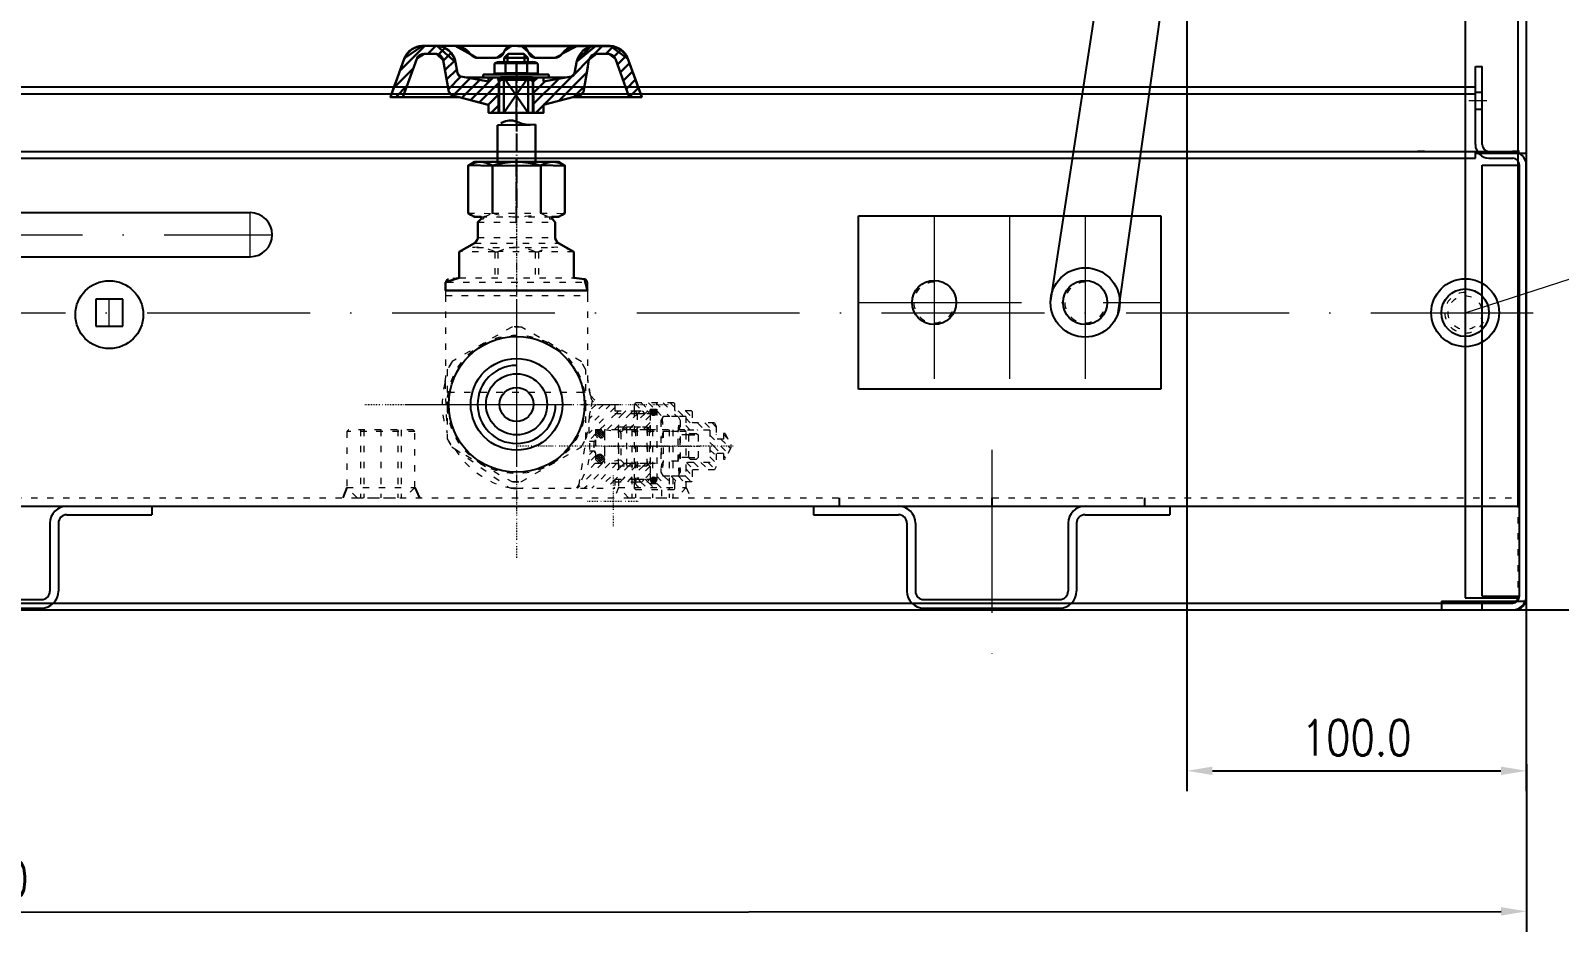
# Model space of a CAD drawing. Header units: millimetres. Extents: x 13152 to 35294, y -6229 to 54471.
# Drawn here: x 29126.2 to 29576.6, y 11449.6 to 11715.5 of the extents above; entities that cross this region are included whole.
import ezdxf

# ---------------------------------------------------------------- set-up
doc = ezdxf.new("R2010")
doc.units = ezdxf.units.MM
doc.header["$LTSCALE"] = 4
for name, pattern in [('ACAD_ISO03W100', [1.18, 0.47, -0.71]), ('ACAD_ISO10W100', [18, 12, -3, 0, -3]), ('CENTERX2', [101.6, 63.5, -12.7, 12.7, -12.7])]:
    doc.linetypes.add(name, pattern=pattern)
doc.layers.add('1', color=12, linetype='Continuous')
doc.layers.add('标注、文本', color=3, linetype='Continuous', lineweight=25)
doc.layers.add('铁心', color=3, linetype='Continuous', lineweight=0)
doc.styles.add('TH_GBDIM', font='romans.shx', dxfattribs={"width": 0.8, "bigfont": 'gbcbig.shx'})
doc.dimstyles.new('TH_GBDIM1', dxfattribs={"dimscale": 3, "dimtxt": 3.5, "dimasz": 2.5, "dimexe": 2, "dimexo": 0, "dimgap": 1.5, "dimtad": 1, "dimdec": 1, "dimzin": 0, "dimdsep": 46, "dimtxsty": 'TH_GBDIM', "dimcen": 2.5, "dimclrd": 3, "dimclre": 256, "dimclrt": 2, "dimadec": 0, "dimazin": 0, "dimtfac": 0.714286, "dimtdec": 1, "dimtmove": 0, "dimatfit": 3, "dimfxl": 0, "dimtzin": 0, "dimlwd": -1, "dimlwe": -1, "dimarcsym": 0})

# ---------------------------------------------------------------- blocks, each defined once
blk = doc.blocks.new('*D301')
at = {"layer": 'Defpoints', "color": 0}
for p in [(28651.86, 11548.42), (29566.86, 11548.92), (29566.91, 11456.1)]:
    blk.add_point(p, dxfattribs=at)
at = {"layer": '标注、文本'}
for p, q in [((28651.86, 11548.42), (28651.91, 11449.6)), ((29566.86, 11548.92), (29566.91, 11450.1))]:
    blk.add_line(p, q, dxfattribs=at)
at = {"layer": '标注、文本', "color": 3}
blk.add_line((28659.41, 11455.61), (29559.41, 11456.1), dxfattribs=at)
for points in [[(28659.41, 11456.86), (28659.41, 11454.36), (28651.91, 11455.6)], [(29559.41, 11457.35), (29559.41, 11454.85), (29566.91, 11456.1)]]:
    blk.add_solid(points, dxfattribs=at)
at = {"layer": '标注、文本', "color": 2, "insert": (29109.4, 11465.6), "char_height": 10.5, "attachment_point": 5, "rotation": 0.0313, "style": 'TH_GBDIM'}
blk.add_mtext('915.0', dxfattribs=at)
blk = doc.blocks.new('*D294')
at = {"layer": 'Defpoints', "color": 0}
for p in [(29466.86, 11773.62), (29566.86, 11773.62), (29566.86, 11497.49)]:
    blk.add_point(p, dxfattribs=at)
at = {"layer": '标注、文本'}
for p, q in [((29466.86, 11773.62), (29466.86, 11491.49)), ((29566.86, 11773.62), (29566.86, 11491.49))]:
    blk.add_line(p, q, dxfattribs=at)
at = {"layer": '标注、文本', "color": 3}
blk.add_line((29474.36, 11497.49), (29559.36, 11497.49), dxfattribs=at)
for points in [[(29474.36, 11498.74), (29474.36, 11496.24), (29466.86, 11497.49)], [(29559.36, 11498.74), (29559.36, 11496.24), (29566.86, 11497.49)]]:
    blk.add_solid(points, dxfattribs=at)
at = {"layer": '标注、文本', "color": 2, "insert": (29516.86, 11507.24), "char_height": 10.5, "attachment_point": 5, "style": 'TH_GBDIM'}
blk.add_mtext('100.0', dxfattribs=at)
blk = doc.blocks.new('*D297')
at = {"layer": 'Defpoints', "color": 0}
for p in [(29506.23, 11831.92), (29506.23, 11544.92), (29647.75, 11544.92)]:
    blk.add_point(p, dxfattribs=at)
at = {"layer": '标注、文本'}
for p, q in [((29506.23, 11831.92), (29653.75, 11831.92)), ((29506.23, 11544.92), (29653.75, 11544.92))]:
    blk.add_line(p, q, dxfattribs=at)
at = {"layer": '标注、文本', "color": 3}
blk.add_line((29647.75, 11824.42), (29647.75, 11552.42), dxfattribs=at)
for points in [[(29646.5, 11824.42), (29649, 11824.42), (29647.75, 11831.92)], [(29646.5, 11552.42), (29649, 11552.42), (29647.75, 11544.92)]]:
    blk.add_solid(points, dxfattribs=at)
at = {"layer": '标注、文本', "color": 2, "insert": (29638, 11688.42), "char_height": 10.5, "attachment_point": 5, "rotation": 90, "style": 'TH_GBDIM'}
blk.add_mtext('287.0', dxfattribs=at)

msp = doc.modelspace()

# ---------------------------------------------------------------- linework, layer by layer
at = {"layer": '1', "color": 1, "linetype": 'CENTERX2', "lineweight": -3, "ltscale": 0.1}
for p, q in [((29269.36, 11703.28), (29269.36, 11706.37)), ((29269.36, 11706.37), (29269.36, 11700.1)), ((29269.36, 11702.48), (29269.36, 11702.59)), ((29269.36, 11696.12), (29269.36, 11701.76)), ((29269.36, 11699.41), (29269.36, 11699.27)), ((29269.36, 11698.58), (29269.36, 11692.94)), ((29269.36, 11695.29), (29269.36, 11695.43)), ((29269.36, 11688.96), (29269.36, 11694.6)), ((29269.36, 11692.22), (29269.36, 11692.11)), ((29269.36, 11691.42), (29269.36, 11685.78)), ((29269.36, 11691.12), (29269.36, 11686.75)), ((29269.36, 11688.13), (29269.36, 11688.24)), ((29269.36, 11686.06), (29269.36, 11685.95)), ((29269.36, 11685.23), (29269.36, 11679.59)), ((29269.36, 11678.9), (29269.36, 11678.76)), ((29269.36, 11678.07), (29269.36, 11673.7)), ((29269.36, 11672.51), (29269.36, 11677.57)), ((29269.36, 11673.45), (29269.36, 11670.55)), ((29269.36, 11671.68), (29269.36, 11671.82)), ((29269.36, 11665.35), (29269.36, 11670.99)), ((29269.36, 11669.83), (29269.36, 11669.72)), ((29269.36, 11669.03), (29269.36, 11663.36)), ((29269.36, 11664.52), (29269.36, 11664.63)), ((29269.36, 11658.75), (29269.36, 11663.8))]:
    msp.add_line(p, q, dxfattribs=at)
at = {"layer": '1', "color": 2, "linetype": 'ACAD_ISO03W100', "lineweight": 13, "ltscale": 0.1}
for p, q in [((29269.36, 11662.67), (29269.36, 11662.56)), ((29269.36, 11661.9), (29269.36, 11658.41)), ((29269.36, 11661.84), (29269.36, 11656.2)), ((29269.36, 11657.72), (29269.36, 11657.58)), ((29269.36, 11656.89), (29269.36, 11651.25)), ((29269.36, 11655.51), (29269.36, 11655.37)), ((29269.36, 11654.68), (29269.36, 11649.04)), ((29269.36, 11650.54), (29269.36, 11650.43)), ((29269.36, 11649.73), (29269.36, 11644.07)), ((29269.36, 11648.32), (29269.36, 11648.21)), ((29269.36, 11647.52), (29269.36, 11641.86)), ((29269.36, 11643.38), (29269.36, 11643.27)), ((29269.36, 11642.55), (29269.36, 11636.91)), ((29269.36, 11641.16), (29269.36, 11641.05)), ((29269.36, 11640.34), (29269.36, 11637.43)), ((29269.36, 11636.22), (29269.36, 11636.08)), ((29269.36, 11635.39), (29269.36, 11629.75)), ((29269.36, 11629.03), (29269.36, 11628.92)), ((29269.36, 11628.23), (29269.36, 11622.56)), ((29269.36, 11621.87), (29269.36, 11621.76)), ((29269.36, 11621.04), (29269.36, 11615.4)), ((29269.36, 11614.71), (29269.36, 11614.57)), ((29269.36, 11613.88), (29269.36, 11608.24)), ((29224.66, 11605.42), (29229.16, 11605.42)), ((29229.85, 11605.42), (29229.96, 11605.42)), ((29230.68, 11605.42), (29236.32, 11605.42)), ((29237.04, 11605.42), (29237.15, 11605.42)), ((29237.84, 11605.42), (29243.48, 11605.42)), ((29244.2, 11605.42), (29244.31, 11605.42)), ((29245.03, 11605.42), (29250.67, 11605.42)), ((29251.36, 11605.42), (29251.47, 11605.42)), ((29252.19, 11605.42), (29257.83, 11605.42)), ((29258.55, 11605.42), (29258.66, 11605.42)), ((29259.35, 11605.42), (29264.99, 11605.42)), ((29265.71, 11605.42), (29265.82, 11605.42)), ((29266.54, 11605.42), (29272.18, 11605.42)), ((29269.36, 11607.52), (29269.36, 11607.41)), ((29269.36, 11606.72), (29269.36, 11601.05)), ((29272.87, 11605.42), (29272.98, 11605.42)), ((29273.7, 11605.42), (29279.33, 11605.42)), ((29280.05, 11605.42), (29280.16, 11605.42)), ((29280.86, 11605.42), (29286.49, 11605.42)), ((29287.21, 11605.42), (29287.32, 11605.42)), ((29288.04, 11605.42), (29293.68, 11605.42)), ((29293.96, 11605.42), (29298.33, 11605.42)), ((29294.37, 11605.42), (29294.48, 11605.42)), ((29295.2, 11605.42), (29300.84, 11605.42)), ((29301.56, 11605.42), (29301.67, 11605.42)), ((29302.36, 11605.42), (29308, 11605.42)), ((29308.72, 11605.42), (29308.83, 11605.42)), ((29309.55, 11605.42), (29314.05, 11605.42)), ((29269.36, 11600.36), (29269.36, 11600.25)), ((29269.36, 11599.53), (29269.36, 11593.9)), ((29269.36, 11593.2), (29269.36, 11593.07)), ((29272.98, 11593.07), (29269.36, 11593.07)), ((29269.36, 11592.37), (29269.36, 11586.74)), ((29273.81, 11593.07), (29273.7, 11593.07)), ((29280.16, 11593.07), (29274.52, 11593.07)), ((29280.97, 11593.07), (29280.86, 11593.07)), ((29287.32, 11593.07), (29281.68, 11593.07)), ((29288.15, 11593.07), (29288.01, 11593.07)), ((29294.48, 11593.07), (29288.84, 11593.07)), ((29294.76, 11593.07), (29301.14, 11593.07)), ((29295.31, 11593.07), (29295.2, 11593.07)), ((29301.67, 11593.07), (29296.03, 11593.07)), ((29301.86, 11593.07), (29301.97, 11593.07)), ((29302.47, 11593.07), (29302.36, 11593.07)), ((29306.34, 11593.07), (29302.55, 11593.07)), ((29302.67, 11593.07), (29308.3, 11593.07)), ((29308.83, 11593.07), (29303.19, 11593.07)), ((29307.17, 11593.07), (29307.06, 11593.07)), ((29313.53, 11593.07), (29307.89, 11593.07)), ((29309.02, 11593.07), (29309.13, 11593.07)), ((29309.66, 11593.07), (29309.52, 11593.07)), ((29309.85, 11593.07), (29315.49, 11593.07)), ((29314, 11593.07), (29310.35, 11593.07)), ((29314.36, 11593.07), (29314.22, 11593.07)), ((29320.69, 11593.07), (29315.05, 11593.07)), ((29316.18, 11593.07), (29316.32, 11593.07)), ((29317.01, 11593.07), (29323.4, 11593.07)), ((29321.52, 11593.07), (29321.41, 11593.07)), ((29327.85, 11593.07), (29322.21, 11593.07)), ((29328.68, 11593.07), (29328.57, 11593.07)), ((29333.18, 11593.07), (29329.4, 11593.07)), ((29269.36, 11586.02), (29269.36, 11585.91)), ((29269.36, 11585.22), (29269.36, 11579.55)), ((29297.86, 11584.52), (29297.86, 11581.26)), ((29269.36, 11578.86), (29269.36, 11578.75)), ((29269.36, 11578.03), (29269.36, 11572.39)), ((29290.25, 11576.92), (29293.49, 11576.92)), ((29294.21, 11576.92), (29294.32, 11576.92)), ((29295.04, 11576.92), (29300.68, 11576.92)), ((29297.86, 11580.57), (29297.86, 11580.46)), ((29297.86, 11579.74), (29297.86, 11574.1)), ((29301.37, 11576.92), (29301.5, 11576.92)), ((29302.2, 11576.92), (29305.46, 11576.92)), ((29297.86, 11573.41), (29297.86, 11573.27)), ((29297.86, 11572.58), (29297.86, 11569.32)), ((29269.36, 11571.7), (29269.36, 11571.56)), ((29269.36, 11570.87), (29269.36, 11565.23)), ((29269.36, 11564.51), (29269.36, 11564.4)), ((29269.36, 11563.68), (29269.36, 11560.2))]:
    msp.add_line(p, q, dxfattribs=at)
at = {"layer": '标注、文本'}
for p, q in [((29548.86, 12326.92), (29548.86, 11548.42)), ((29564.36, 12327.42), (29564.36, 11575.42)), ((29566.86, 12327.42), (29566.86, 11548.42)), ((29426.68, 11635.44), (29456.86, 11831.92)), ((29446.64, 11632.42), (29474.86, 11831.92)), ((29551.86, 11704.92), (29553.86, 11704.92)), ((29551.86, 11681.92), (29551.86, 11704.92)), ((29553.86, 11681.92), (29553.86, 11704.92)), ((28666.86, 11698.92), (29551.86, 11698.92)), ((28981.86, 11698.92), (29236.86, 11698.92)), ((28666.86, 11696.92), (29551.86, 11696.92)), ((29551.86, 11697.42), (29553.86, 11697.42)), ((29551.86, 11692.42), (29553.86, 11692.42)), ((28661.86, 11679.92), (29556.86, 11679.92)), ((28666.86, 11679.92), (29551.86, 11679.92)), ((28666.86, 11677.92), (29551.86, 11677.92)), ((29536.82, 11679.92), (29534.82, 11679.92)), ((29551.86, 11677.92), (29551.86, 11679.92)), ((29551.86, 11679.42), (29566.86, 11679.42)), ((29553.86, 11548.92), (29553.86, 11675.92)), ((29553.86, 11675.92), (29564.86, 11675.92)), ((29555.86, 11679.92), (29562.86, 11679.92)), ((29555.86, 11677.92), (29562.86, 11677.92)), ((29564.82, 11679.92), (29562.82, 11679.92)), ((29564.86, 11548.92), (29564.86, 11675.92)), ((29566.86, 11548.92), (29566.86, 11675.92)), ((29027.86, 11661.9), (29190.86, 11661.9)), ((29370.14, 11660.94), (29459.14, 11660.94)), ((29370.14, 11609.94), (29370.14, 11660.94)), ((29459.14, 11660.94), (29459.14, 11609.94)), ((29027.86, 11648.9), (29190.86, 11648.9)), ((29145.36, 11636.42), (29145.36, 11628.42)), ((29153.36, 11636.42), (29145.36, 11636.42)), ((29153.36, 11628.42), (29153.36, 11636.42)), ((29145.36, 11628.42), (29153.36, 11628.42)), ((29459.14, 11609.94), (29370.14, 11609.94)), ((29219.36, 11580.92), (29218.17, 11577.92)), ((29239.36, 11580.92), (29240.75, 11577.92)), ((29364.36, 11577.92), (29364.36, 11575.42)), ((29409.36, 11577.92), (29409.36, 11575.42)), ((29454.36, 11577.92), (29454.36, 11575.42)), ((28654.36, 11575.42), (29564.36, 11575.42)), ((29136.86, 11575.42), (29161.86, 11575.42)), ((29136.86, 11572.92), (29161.86, 11572.92)), ((29161.86, 11575.42), (29161.86, 11572.92)), ((29356.86, 11575.42), (29381.86, 11575.42)), ((29356.86, 11575.42), (29356.86, 11572.92)), ((29356.86, 11572.92), (29381.86, 11572.92)), ((29436.86, 11575.42), (29461.86, 11575.42)), ((29436.86, 11572.92), (29461.86, 11572.92)), ((29461.86, 11575.42), (29461.86, 11572.92)), ((29131.86, 11570.42), (29131.86, 11550.42)), ((29134.36, 11570.42), (29134.36, 11550.42)), ((29384.36, 11570.42), (29384.36, 11550.42)), ((29386.86, 11570.42), (29386.86, 11550.42)), ((29431.86, 11570.42), (29431.86, 11550.42)), ((29434.36, 11570.42), (29434.36, 11550.42)), ((28655.86, 11546.92), (29562.86, 11546.92)), ((29089.36, 11547.92), (29129.36, 11547.92)), ((29089.36, 11545.42), (29129.36, 11545.42)), ((29389.36, 11547.92), (29429.36, 11547.92)), ((29389.36, 11545.42), (29429.36, 11545.42)), ((29541.86, 11547.42), (29563.36, 11547.42)), ((29541.86, 11547.42), (29541.86, 11544.92)), ((29541.86, 11547.42), (29566.71, 11547.42)), ((29548.86, 11548.42), (29564.36, 11548.42)), ((29553.86, 11548.92), (29564.86, 11548.92)), ((29553.86, 11544.92), (29553.86, 11546.92)), ((28655.86, 11544.92), (29562.86, 11544.92)), ((28676.86, 11544.92), (29541.86, 11544.92)), ((29541.86, 11544.92), (29563.36, 11544.92)), ((29541.86, 11544.92), (29563.36, 11544.92))]:
    msp.add_line(p, q, dxfattribs=at)
at = {"layer": '标注、文本', "color": 2, "linetype": 'ACAD_ISO03W100', "lineweight": 18}
for p, q in [((29564.36, 12327.42), (29564.36, 11548.42)), ((29219.86, 11597.92), (29219.36, 11597.42)), ((29219.36, 11597.42), (29219.36, 11580.92)), ((29239.36, 11597.42), (29219.36, 11597.42)), ((29238.86, 11597.92), (29219.86, 11597.92)), ((29223.36, 11597.92), (29223.36, 11577.92)), ((29224.36, 11597.92), (29224.36, 11577.92)), ((29229.36, 11597.92), (29229.36, 11577.92)), ((29234.36, 11597.92), (29234.36, 11577.92)), ((29235.36, 11597.92), (29235.36, 11577.92)), ((29239.36, 11597.42), (29238.86, 11597.92)), ((29239.36, 11580.92), (29239.36, 11597.42)), ((28654.36, 11577.92), (29564.36, 11577.92)), ((29222.36, 11577.92), (29219.36, 11580.92)), ((29219.36, 11580.92), (29239.36, 11580.92)), ((29222.36, 11577.92), (29236.36, 11577.92)), ((29239.36, 11580.92), (29236.36, 11577.92))]:
    msp.add_line(p, q, dxfattribs=at)
at = {"layer": '标注、文本', "color": 4, "lineweight": 30}
for p, q in [((29242.29, 11710.99), (29234.99, 11703.69)), ((29241.68, 11710.99), (29252.19, 11710.99)), ((29242.13, 11708.67), (29245.47, 11708.67)), ((29245.55, 11710.99), (29243.23, 11708.67)), ((29248.24, 11710.38), (29246.36, 11708.5)), ((29250.09, 11708.97), (29247.77, 11706.65)), ((29252.19, 11710.99), (29287.35, 11710.99)), ((29263.41, 11707.51), (29257.72, 11707.51)), ((29266.87, 11708.67), (29265.71, 11707.54)), ((29265.71, 11707.54), (29272.67, 11707.54)), ((29265.71, 11707.54), (29265.71, 11706.26)), ((29266.65, 11708.45), (29266.65, 11706.26)), ((29266.87, 11708.67), (29271.51, 11708.67)), ((29267.92, 11710.99), (29269.22, 11710.99)), ((29267.92, 11710.99), (29270.52, 11710.99)), ((29270.52, 11710.99), (29269.22, 11710.99)), ((29271.51, 11708.67), (29272.67, 11707.54)), ((29271.73, 11708.45), (29271.73, 11706.26)), ((29272.67, 11707.54), (29272.67, 11706.26)), ((29274.99, 11707.51), (29280.69, 11707.51)), ((29291.19, 11710.77), (29287.16, 11706.76)), ((29296.72, 11710.99), (29287.35, 11710.99)), ((29294.68, 11710.99), (29292.24, 11708.56)), ((29297.83, 11710.88), (29295.64, 11708.67)), ((29300.12, 11709.89), (29298.08, 11707.84)), ((29301.7, 11708.17), (29299.07, 11705.55)), ((29236.27, 11707.18), (29232.18, 11695.95)), ((29238.92, 11704.36), (29233.12, 11698.55)), ((29239.94, 11707.15), (29235.85, 11695.95)), ((29247.77, 11706.76), (29249.4, 11697.45)), ((29251.22, 11706.84), (29248.26, 11703.89)), ((29251.75, 11704.08), (29248.76, 11701.09)), ((29251.39, 11706.21), (29251.97, 11702.95)), ((29262.86, 11705.85), (29262.86, 11703)), ((29274.05, 11706.26), (29264.46, 11706.26)), ((29266.07, 11705.85), (29266.07, 11703)), ((29266.65, 11702.86), (29266.65, 11702.56)), ((29272.45, 11705.85), (29272.45, 11703)), ((29275.66, 11705.85), (29275.66, 11703)), ((29290, 11703.06), (29281.77, 11694.82)), ((29290.75, 11707.07), (29286.41, 11702.73)), ((29287.1, 11706.57), (29286.47, 11702.95)), ((29290.67, 11706.76), (29289.04, 11697.45)), ((29290.31, 11704.8), (29289.04, 11697.45)), ((29298.49, 11707.15), (29302.55, 11695.95)), ((29302.64, 11705.88), (29299.93, 11703.17)), ((29303.52, 11703.47), (29300.81, 11700.76)), ((29302.17, 11707.18), (29306.26, 11695.95)), ((29237.04, 11699.22), (29233.78, 11695.95)), ((29252.96, 11702.01), (29249.26, 11698.3)), ((29255.73, 11701.51), (29250.64, 11696.42)), ((29252.91, 11702.01), (29261.12, 11700.57)), ((29258.52, 11701.04), (29253.24, 11695.73)), ((29254.48, 11701.73), (29283.9, 11701.73)), ((29262.5, 11701.73), (29255.81, 11695.04)), ((29264.16, 11700.13), (29258.38, 11694.35)), ((29259.54, 11702.56), (29264.46, 11702.56)), ((29259.54, 11702.56), (29259.54, 11701.73)), ((29261.12, 11701.73), (29261.12, 11700.57)), ((29264.66, 11701.84), (29263.77, 11700.98)), ((29263.77, 11700.98), (29274.94, 11700.98)), ((29264.16, 11701.73), (29264.08, 11691.31)), ((29265.65, 11701.73), (29264.21, 11700.38)), ((29274.05, 11702.56), (29264.46, 11702.56)), ((29265.65, 11701.73), (29272.73, 11701.73)), ((29272.76, 11701.73), (29265.65, 11701.73)), ((29265.65, 11701.73), (29265.65, 11691.31)), ((29272.73, 11701.73), (29265.65, 11691.31)), ((29265.65, 11701.73), (29272.76, 11691.31)), ((29272.73, 11701.73), (29274.17, 11700.38)), ((29272.76, 11701.73), (29272.76, 11691.31)), ((29278.86, 11702.56), (29273.97, 11702.56)), ((29274.17, 11700.38), (29274.17, 11691.31)), ((29274.25, 11701.73), (29274.36, 11691.31)), ((29275.6, 11701.73), (29274.28, 11700.4)), ((29277.79, 11700.65), (29274.3, 11697.17)), ((29281.77, 11701.34), (29274.33, 11693.91)), ((29285.78, 11702.09), (29274.99, 11691.31)), ((29285.53, 11702.01), (29277.32, 11700.57)), ((29277.32, 11701.73), (29277.32, 11700.57)), ((29278.86, 11702.56), (29278.86, 11701.73)), ((29289.31, 11699.08), (29286.25, 11696.01)), ((29304.41, 11701.07), (29301.7, 11698.36)), ((29305.26, 11698.66), (29302.55, 11695.95)), ((29232.18, 11695.95), (29252.47, 11695.95)), ((29250.23, 11696.53), (29261.12, 11693.63)), ((29264.13, 11696.81), (29260.98, 11693.66)), ((29288.18, 11696.53), (29277.32, 11693.63)), ((29288.18, 11696.53), (29277.32, 11693.63)), ((29285.97, 11695.95), (29306.26, 11695.95)), ((29306.15, 11696.26), (29305.82, 11695.95)), ((29261.12, 11693.63), (29261.12, 11691.31)), ((29261.12, 11691.31), (29264.21, 11691.31)), ((29264.1, 11693.52), (29261.89, 11691.31)), ((29274.17, 11691.31), (29277.32, 11691.31)), ((29277.32, 11693.63), (29277.32, 11691.31)), ((29274.94, 11687.88), (29274.94, 11676.82)), ((29257, 11676.82), (29281.71, 11676.82)), ((29262.22, 11675.72), (29262.22, 11661.79)), ((29276.49, 11675.72), (29276.49, 11661.79))]:
    msp.add_line(p, q, dxfattribs=at)
at = {"layer": '标注、文本', "color": 1, "linetype": 'ACAD_ISO10W100', "lineweight": 18}
for p, q in [((29549.95, 11694.92), (29555.27, 11694.92)), ((29190.86, 11648.9), (29190.86, 11661.9)), ((29392.39, 11660.94), (29392.39, 11609.94)), ((29414.64, 11660.94), (29414.64, 11609.94)), ((29436.89, 11660.94), (29436.89, 11609.94)), ((29021.36, 11655.4), (29197.36, 11655.4)), ((29548.86, 11612.42), (29548.86, 11652.42)), ((29149.36, 11628.42), (29149.36, 11636.42)), ((29269.36, 11636.4), (29269.36, 11574.45)), ((29269.36, 11636.4), (29269.36, 11574.45)), ((29370.14, 11635.44), (29459.14, 11635.44)), ((28655.86, 11632.42), (29566.86, 11632.42)), ((29528.86, 11632.42), (29568.86, 11632.42)), ((29236.47, 11605.42), (29302.24, 11605.42)), ((29236.47, 11605.42), (29302.24, 11605.42)), ((29409.36, 11592.05), (29409.36, 11529.83))]:
    msp.add_line(p, q, dxfattribs=at)
at = {"layer": '标注、文本', "color": 2, "linetype": 'ACAD_ISO03W100', "lineweight": 13}
for p, q in [((29255.09, 11661.79), (29257, 11660.68)), ((29257, 11660.68), (29258.71, 11660.68)), ((29258.91, 11660.04), (29257.94, 11659.11)), ((29257.94, 11659.11), (29257.94, 11654.57)), ((29257.94, 11659.11), (29280.74, 11659.11)), ((29258.71, 11660.68), (29280, 11660.68)), ((29258.91, 11660.68), (29258.91, 11660.04)), ((29258.91, 11660.04), (29259.65, 11660.04)), ((29259.65, 11660.68), (29259.65, 11660.04)), ((29279.03, 11660.68), (29279.03, 11660.04)), ((29279.03, 11660.04), (29279.8, 11660.04)), ((29279.8, 11660.68), (29279.8, 11660.04)), ((29279.8, 11660.04), (29280.74, 11659.11)), ((29280, 11660.68), (29281.71, 11660.68)), ((29280.74, 11659.11), (29280.74, 11654.57)), ((29283.62, 11661.79), (29281.71, 11660.68)), ((29257.94, 11654.57), (29280.74, 11654.57)), ((29257, 11652.91), (29281.71, 11652.91)), ((29257.69, 11651.67), (29280.99, 11651.67)), ((29262.91, 11650.31), (29262.91, 11642.71)), ((29262.91, 11650.31), (29263.85, 11650.31)), ((29263.85, 11650.31), (29263.85, 11642.71)), ((29274.86, 11650.31), (29274.86, 11642.71)), ((29274.86, 11650.31), (29275.8, 11650.31)), ((29248.46, 11641.39), (29248.46, 11638.93)), ((29248.93, 11641.39), (29289.78, 11641.39)), ((29252.49, 11642.71), (29249.29, 11642.35)), ((29252.49, 11642.71), (29286.22, 11642.71)), ((29286.22, 11642.71), (29289.4, 11642.35)), ((29290.25, 11641.39), (29290.25, 11638.93)), ((29248.46, 11638.93), (29251.58, 11638.93)), ((29248.46, 11638.93), (29290.25, 11638.93)), ((29248.46, 11638.93), (29248.46, 11637.49)), ((29248.46, 11637.49), (29248.46, 11613.13)), ((29248.46, 11637.49), (29290.25, 11637.49)), ((29251.58, 11638.93), (29287.13, 11638.93)), ((29269.36, 11636.4), (29269.36, 11574.45)), ((29269.36, 11636.4), (29269.36, 11574.45)), ((29287.13, 11638.93), (29290.25, 11638.93)), ((29290.25, 11638.93), (29290.25, 11637.49)), ((29290.25, 11637.49), (29290.25, 11613.13)), ((29267.92, 11628.17), (29250.36, 11618.06)), ((29288.35, 11618.06), (29270.79, 11628.17)), ((29248.93, 11615.57), (29248.93, 11595.3)), ((29249.23, 11608.99), (29289.45, 11608.99)), ((29236.47, 11605.42), (29302.24, 11605.42)), ((29236.47, 11605.42), (29302.24, 11605.42)), ((29297.08, 11605.42), (29290.61, 11598.98)), ((29298.33, 11604.54), (29290.7, 11596.91)), ((29294.95, 11605.42), (29290.72, 11601.19)), ((29292.8, 11605.42), (29291.03, 11603.65)), ((29298.33, 11605.42), (29298.33, 11602.77)), ((29303.99, 11603.74), (29304.21, 11603.51)), ((29303.99, 11603.71), (29303.99, 11582.42)), ((29304.21, 11605.64), (29306.34, 11603.51)), ((29315.68, 11605.89), (29304.46, 11605.89)), ((29306.09, 11605.89), (29308.47, 11603.51)), ((29308.22, 11605.89), (29310.13, 11603.98)), ((29308.75, 11603.98), (29308.75, 11582.15)), ((29308.75, 11603.98), (29310.65, 11603.98)), ((29309.91, 11603.98), (29308.77, 11602.85)), ((29309.47, 11603.96), (29308.77, 11603.27)), ((29310.18, 11603.85), (29308.88, 11602.55)), ((29309.05, 11603.76), (29310.41, 11602.41)), ((29310.43, 11603.65), (29309.08, 11602.33)), ((29309.33, 11603.93), (29310.57, 11602.69)), ((29309.66, 11603.98), (29310.65, 11603.02)), ((29310.35, 11605.89), (29314.39, 11601.86)), ((29310.65, 11603.98), (29310.65, 11582.15)), ((29312.51, 11605.89), (29316.54, 11601.86)), ((29314.63, 11605.89), (29315.88, 11604.65)), ((29315.68, 11605.89), (29315.88, 11605.7)), ((29315.88, 11605.7), (29315.88, 11603.71)), ((29315.88, 11603.71), (29316.04, 11603.51)), ((29298.68, 11602.77), (29293.99, 11598.07)), ((29300.81, 11602.77), (29296.11, 11598.07)), ((29302.94, 11602.77), (29298.24, 11598.07)), ((29298.33, 11603.51), (29307.83, 11603.51)), ((29298.33, 11602.77), (29308.58, 11602.77)), ((29299.43, 11603.51), (29298.68, 11602.77)), ((29301.56, 11603.51), (29300.81, 11602.77)), ((29305.07, 11602.77), (29301.09, 11598.79)), ((29303.72, 11603.51), (29302.94, 11602.77)), ((29307.2, 11602.77), (29303.22, 11598.79)), ((29304.19, 11603.51), (29308.75, 11603.51)), ((29304.21, 11603.51), (29304.96, 11602.77)), ((29304.93, 11602.77), (29304.93, 11583.39)), ((29305.84, 11603.51), (29305.07, 11602.77)), ((29308.77, 11602.19), (29305.35, 11598.79)), ((29306.34, 11603.51), (29307.09, 11602.77)), ((29307.89, 11603.46), (29307.2, 11602.77)), ((29308.77, 11600.06), (29307.48, 11598.79)), ((29307.83, 11603.51), (29308.77, 11602.58)), ((29308.47, 11603.51), (29308.75, 11603.27)), ((29308.75, 11603.21), (29309.85, 11602.11)), ((29308.77, 11602.58), (29308.77, 11599.01)), ((29308.8, 11602.74), (29309.38, 11602.16)), ((29308.86, 11603.51), (29310.16, 11602.22)), ((29310.57, 11603.38), (29309.35, 11602.16)), ((29310.65, 11603.02), (29309.71, 11602.11)), ((29310.65, 11603.49), (29312.26, 11601.86)), ((29319.2, 11601.86), (29310.65, 11601.86)), ((29312.59, 11601.86), (29311.9, 11600.67)), ((29311.9, 11600.67), (29311.9, 11585.46)), ((29316.93, 11601.86), (29312.59, 11601.86)), ((29320.91, 11603.51), (29316.04, 11603.51)), ((29316.93, 11601.86), (29317.59, 11600.67)), ((29317.01, 11603.51), (29318.67, 11601.86)), ((29317.59, 11600.67), (29317.59, 11585.46)), ((29319.14, 11603.51), (29321.1, 11601.58)), ((29319.2, 11601.86), (29319.2, 11597.82)), ((29319.2, 11601.86), (29319.2, 11584.28)), ((29319.2, 11601.33), (29322.71, 11597.82)), ((29319.2, 11599.2), (29320.58, 11597.82)), ((29320.91, 11603.51), (29321.1, 11603.32)), ((29321.1, 11603.32), (29321.1, 11600.14)), ((29321.1, 11600.14), (29321.27, 11599.95)), ((29327.65, 11599.95), (29321.27, 11599.95)), ((29322.71, 11599.95), (29324.84, 11597.82)), ((29324.84, 11599.95), (29328.21, 11596.58)), ((29326.96, 11599.95), (29328.21, 11598.71)), ((29327.65, 11599.95), (29328.21, 11599.01)), ((29292.63, 11596.71), (29290.81, 11594.89)), ((29292.63, 11598.07), (29307.83, 11598.07)), ((29292.63, 11598.07), (29292.63, 11594.97)), ((29293.99, 11598.07), (29292.63, 11596.71)), ((29292.63, 11596.85), (29294.07, 11595.42)), ((29292.63, 11594.97), (29292.63, 11591.19)), ((29294.51, 11597.93), (29292.74, 11596.19)), ((29292.77, 11597.35), (29294.57, 11595.55)), ((29292.82, 11596.02), (29293.24, 11595.61)), ((29294.87, 11597.68), (29292.99, 11595.8)), ((29293.05, 11597.71), (29294.93, 11595.83)), ((29295.15, 11597.32), (29293.38, 11595.53)), ((29293.46, 11597.96), (29295.17, 11596.22)), ((29295.28, 11596.8), (29293.87, 11595.42)), ((29293.99, 11598.07), (29295.28, 11596.77)), ((29295.28, 11598.07), (29295.28, 11588.09)), ((29295.28, 11598.07), (29300.04, 11597.1)), ((29295.28, 11596.74), (29295.28, 11589.42)), ((29299.27, 11598.79), (29308.53, 11598.79)), ((29299.27, 11598.79), (29299.27, 11587.37)), ((29299.86, 11597.92), (29299.36, 11597.42)), ((29299.36, 11597.42), (29299.36, 11580.92)), ((29319.36, 11597.42), (29299.36, 11597.42)), ((29318.86, 11597.92), (29299.86, 11597.92)), ((29301.09, 11598.79), (29300.37, 11598.07)), ((29300.98, 11598.07), (29308.44, 11598.07)), ((29301.7, 11598.79), (29307.72, 11598.79)), ((29301.7, 11598.79), (29301.7, 11587.37)), ((29303.22, 11598.79), (29302.5, 11598.07)), ((29303.36, 11597.92), (29303.36, 11577.92)), ((29304.36, 11597.92), (29304.36, 11577.92)), ((29305.35, 11598.79), (29304.63, 11598.07)), ((29307.48, 11598.79), (29306.78, 11598.07)), ((29307.72, 11598.79), (29308.44, 11598.07)), ((29307.72, 11598.79), (29307.72, 11587.37)), ((29308.77, 11599.01), (29307.83, 11598.07)), ((29307.83, 11598.07), (29307.83, 11588.09)), ((29308.44, 11598.07), (29311.9, 11598.07)), ((29308.44, 11598.07), (29308.44, 11588.09)), ((29308.77, 11599.01), (29308.77, 11587.15)), ((29309.36, 11597.92), (29309.36, 11577.92)), ((29316.93, 11597.46), (29312.59, 11597.46)), ((29314.36, 11597.92), (29314.36, 11577.92)), ((29315.36, 11597.92), (29315.36, 11577.92)), ((29319.97, 11596.41), (29317.59, 11596.41)), ((29319.36, 11597.42), (29318.86, 11597.92)), ((29326.33, 11597.82), (29319.2, 11597.82)), ((29319.36, 11580.92), (29319.36, 11597.42)), ((29320.47, 11596.88), (29319.97, 11596.41)), ((29319.97, 11596.41), (29319.97, 11589.75)), ((29319.97, 11596.41), (29322.82, 11596.41)), ((29320.47, 11596.88), (29322.35, 11596.88)), ((29322.35, 11596.88), (29322.82, 11596.41)), ((29322.82, 11596.41), (29322.82, 11589.75)), ((29326.33, 11597.82), (29326.33, 11588.34)), ((29326.33, 11596.36), (29329.59, 11593.07)), ((29328.21, 11599.01), (29328.21, 11595.22)), ((29330.31, 11595.22), (29328.21, 11595.22)), ((29329.59, 11595.22), (29331.72, 11593.07)), ((29330.78, 11596.88), (29330.31, 11596.88)), ((29330.31, 11596.88), (29330.31, 11595.22)), ((29330.31, 11596.63), (29331.55, 11595.36)), ((29330.78, 11596.88), (29332.49, 11593.56)), ((29250.36, 11592.79), (29267.92, 11582.67)), ((29292.63, 11590.3), (29290.45, 11588.12)), ((29292.16, 11594.5), (29290.81, 11594.5)), ((29291.83, 11591.66), (29290.83, 11590.63)), ((29292.16, 11591.66), (29290.86, 11591.66)), ((29292.16, 11594.5), (29292.16, 11591.66)), ((29292.63, 11591.19), (29292.63, 11588.09)), ((29293.68, 11590.72), (29292.66, 11589.69)), ((29294.29, 11590.72), (29292.66, 11589.09)), ((29294.73, 11590.5), (29292.88, 11588.64)), ((29292.88, 11590.22), (29294.73, 11588.34)), ((29295.04, 11590.16), (29293.18, 11588.31)), ((29293.21, 11590.52), (29295.06, 11588.67)), ((29293.65, 11590.72), (29295.26, 11589.11)), ((29294.32, 11590.69), (29295.23, 11589.78)), ((29326.33, 11594.2), (29327.46, 11593.07)), ((29326.33, 11592.07), (29328.21, 11590.19)), ((29327.46, 11593.07), (29329.59, 11590.94)), ((29330.31, 11590.94), (29328.21, 11590.94)), ((29328.21, 11590.94), (29328.21, 11587.15)), ((29329.59, 11593.07), (29331.66, 11590.99)), ((29330.31, 11590.94), (29330.31, 11589.28)), ((29330.31, 11590.22), (29330.94, 11589.58)), ((29332.49, 11592.6), (29330.78, 11589.28)), ((29331.72, 11593.07), (29332.38, 11592.4)), ((29332.49, 11593.56), (29332.49, 11592.6)), ((29294.68, 11588.09), (29287.3, 11580.74)), ((29292.63, 11588.17), (29289.31, 11584.86)), ((29296.81, 11588.09), (29289.42, 11580.74)), ((29298.93, 11588.09), (29291.58, 11580.74)), ((29292.63, 11588.09), (29307.83, 11588.09)), ((29292.66, 11589.17), (29293.71, 11588.12)), ((29292.69, 11589.78), (29294.32, 11588.15)), ((29295.26, 11589.72), (29293.63, 11588.12)), ((29300.34, 11587.37), (29293.71, 11580.74)), ((29295.23, 11589.09), (29294.29, 11588.12)), ((29300.04, 11589.03), (29295.28, 11588.09)), ((29302.47, 11587.37), (29298.49, 11583.39)), ((29299.27, 11587.37), (29308.53, 11587.37)), ((29301.06, 11588.09), (29300.34, 11587.37)), ((29304.63, 11587.37), (29300.62, 11583.39)), ((29300.98, 11588.09), (29308.44, 11588.09)), ((29301.7, 11587.37), (29307.72, 11587.37)), ((29303.19, 11588.09), (29302.47, 11587.37)), ((29306.76, 11587.37), (29302.75, 11583.39)), ((29305.32, 11588.09), (29304.63, 11587.37)), ((29308.72, 11587.21), (29304.9, 11583.39)), ((29307.48, 11588.09), (29306.76, 11587.37)), ((29308.44, 11588.09), (29307.72, 11587.37)), ((29307.83, 11588.09), (29308.77, 11587.15)), ((29308.44, 11588.09), (29311.9, 11588.09)), ((29308.77, 11587.15), (29308.77, 11583.58)), ((29319.97, 11589.75), (29317.59, 11589.75)), ((29326.33, 11588.34), (29319.2, 11588.34)), ((29319.2, 11586.4), (29321.1, 11584.5)), ((29319.42, 11588.34), (29321.55, 11586.18)), ((29319.97, 11589.75), (29320.47, 11589.28)), ((29319.97, 11589.75), (29322.82, 11589.75)), ((29320.47, 11589.28), (29322.35, 11589.28)), ((29321.27, 11586.18), (29321.1, 11585.99)), ((29321.1, 11585.99), (29321.1, 11582.81)), ((29327.65, 11586.18), (29321.27, 11586.18)), ((29321.55, 11588.34), (29323.67, 11586.18)), ((29322.82, 11589.75), (29322.35, 11589.28)), ((29323.67, 11588.34), (29325.8, 11586.18)), ((29325.8, 11588.34), (29327.77, 11586.35)), ((29326.33, 11589.94), (29328.21, 11588.03)), ((29328.21, 11587.15), (29327.65, 11586.18)), ((29330.31, 11589.28), (29330.78, 11589.28)), ((29298.33, 11583.22), (29295.84, 11580.74)), ((29298.33, 11583.39), (29308.58, 11583.39)), ((29298.33, 11583.39), (29298.33, 11580.74)), ((29298.49, 11583.39), (29298.33, 11583.22)), ((29298.33, 11582.62), (29307.83, 11582.62)), ((29300.62, 11583.39), (29299.87, 11582.62)), ((29302.75, 11583.39), (29302, 11582.62)), ((29304.93, 11583.39), (29303.99, 11582.42)), ((29303.99, 11582.42), (29303.99, 11580.74)), ((29303.99, 11582.42), (29306.15, 11580.24)), ((29304.9, 11583.39), (29304.13, 11582.62)), ((29304.19, 11582.62), (29308.75, 11582.62)), ((29304.93, 11583.39), (29308.75, 11583.39)), ((29305.15, 11583.39), (29305.9, 11582.62)), ((29305.9, 11582.62), (29308.28, 11580.24)), ((29307.03, 11583.39), (29306.26, 11582.62)), ((29308.77, 11585.13), (29307.03, 11583.39)), ((29307.28, 11583.39), (29308.06, 11582.62)), ((29308.77, 11583.58), (29307.83, 11582.62)), ((29308.06, 11582.62), (29310.41, 11580.24)), ((29309.58, 11584.05), (29308.75, 11583.2)), ((29308.75, 11583.17), (29309.77, 11582.15)), ((29308.75, 11582.15), (29310.65, 11582.15)), ((29309.96, 11584), (29308.77, 11582.81)), ((29308.83, 11583.5), (29310.1, 11582.23)), ((29308.88, 11582.59), (29309.19, 11582.29)), ((29310.27, 11583.86), (29308.94, 11582.53)), ((29309, 11583.75), (29310.35, 11582.42)), ((29310.46, 11583.64), (29309.13, 11582.31)), ((29309.24, 11583.94), (29310.54, 11582.67)), ((29310.6, 11583.36), (29309.44, 11582.17)), ((29309.58, 11584.05), (29310.63, 11582.98)), ((29310.63, 11582.95), (29309.82, 11582.17)), ((29310.07, 11583.97), (29310.57, 11583.47)), ((29319.2, 11584.28), (29310.65, 11584.28)), ((29310.65, 11584.28), (29314.69, 11580.24)), ((29310.65, 11582.15), (29312.56, 11580.24)), ((29311.9, 11585.46), (29312.59, 11584.3)), ((29312.78, 11584.28), (29315.88, 11581.21)), ((29314.91, 11584.28), (29316.57, 11582.62)), ((29316.04, 11582.62), (29315.88, 11582.42)), ((29315.88, 11582.42), (29315.88, 11580.43)), ((29320.91, 11582.62), (29316.04, 11582.62)), ((29317.04, 11584.28), (29318.7, 11582.62)), ((29319.17, 11584.28), (29320.83, 11582.62)), ((29321.1, 11582.81), (29320.91, 11582.62)), ((29269.36, 11580.74), (29298.33, 11580.74)), ((29298.33, 11581.07), (29297.97, 11580.74)), ((29299.36, 11580.92), (29298.17, 11577.92)), ((29302.36, 11577.92), (29299.36, 11580.92)), ((29299.36, 11580.92), (29319.36, 11580.92)), ((29302.36, 11577.92), (29316.36, 11577.92)), ((29303.99, 11580.74), (29304.46, 11580.24)), ((29315.68, 11580.24), (29304.46, 11580.24)), ((29312.09, 11580.24), (29312.09, 11576.92)), ((29315.88, 11580.43), (29315.68, 11580.24)), ((29319.36, 11580.92), (29316.36, 11577.92)), ((29319.36, 11580.92), (29320.75, 11577.92))]:
    msp.add_line(p, q, dxfattribs=at)
at = {"layer": '标注、文本', "color": 4, "lineweight": 30}
for points in [[(29304.41, 11701.07), (29303.88, 11702.48), (29303.52, 11703.47), (29302.64, 11705.88), (29302.17, 11707.18), (29301.7, 11708.17), (29300.12, 11709.89), (29297.83, 11710.88), (29241.68, 11710.99), (29239.97, 11710.71), (29238.37, 11709.94), (29237.1, 11708.72), (29236.27, 11707.18), (29234.99, 11703.69), (29234.55, 11702.48), (29233.12, 11698.55), (29232.18, 11695.95), (29252.47, 11695.95), (29253.24, 11695.73), (29258.38, 11694.35), (29260.98, 11693.66), (29261.12, 11693.63), (29261.12, 11691.31), (29274.99, 11691.31), (29277.32, 11691.31), (29277.32, 11693.63), (29281.77, 11694.82), (29285.97, 11695.95), (29306.26, 11695.95), (29306.15, 11696.26), (29305.26, 11698.66), (29304.41, 11701.07)], [(29241.68, 11710.99), (29236.35, 11707.4), (29236.27, 11707.18)], [(29242.13, 11708.67), (29240.03, 11707.37), (29239.94, 11707.15)], [(29247.77, 11706.76), (29245.72, 11708.67), (29245.47, 11708.67)], [(29251.39, 11706.21), (29245.91, 11710.99), (29245.69, 11710.99)], [(29255.84, 11708.5), (29251.3, 11710.99), (29251.08, 11710.99)], [(29255.84, 11708.5), (29257.55, 11707.54), (29257.72, 11707.51)], [(29263.41, 11707.51), (29265.6, 11709.03), (29265.68, 11709.25)], [(29267.92, 11710.99), (29265.73, 11709.47), (29265.68, 11709.25)], [(29272.76, 11709.25), (29270.76, 11710.99), (29270.52, 11710.99)], [(29272.76, 11709.25), (29274.77, 11707.54), (29274.99, 11707.51)], [(29280.69, 11707.51), (29282.49, 11708.37), (29282.6, 11708.5)], [(29287.35, 11710.99), (29282.73, 11708.7), (29282.6, 11708.5)], [(29292.74, 11710.99), (29287.07, 11706.43), (29287.05, 11706.21)], [(29298.49, 11707.15), (29296.53, 11708.67), (29296.31, 11708.67), (29292.93, 11708.67), (29290.72, 11706.98), (29290.67, 11706.76)], [(29302.17, 11707.18), (29296.94, 11710.99), (29296.72, 11710.99)], [(29251.97, 11702.95), (29252.77, 11702.03), (29252.91, 11702.01)], [(29266.07, 11705.85), (29263.05, 11705.96), (29262.86, 11705.85)], [(29262.86, 11703), (29265.87, 11702.89), (29266.07, 11703)], [(29272.45, 11705.85), (29266.26, 11705.9), (29266.07, 11705.85)], [(29266.07, 11703), (29272.23, 11702.95), (29272.45, 11703)], [(29275.66, 11705.85), (29272.64, 11705.96), (29272.45, 11705.85)], [(29272.45, 11703), (29275.46, 11702.89), (29275.66, 11703)], [(29285.53, 11702.01), (29286.44, 11702.84), (29286.47, 11702.95)], [(29264.21, 11700.38), (29264.21, 11691.31), (29274.17, 11691.31)], [(29264.66, 11701.84), (29274.05, 11701.84), (29274.94, 11700.98)], [(29249.4, 11697.45), (29250.14, 11696.56), (29250.23, 11696.53)], [(29288.18, 11696.53), (29289.01, 11697.34), (29289.04, 11697.45)], [(29263.77, 11687.63), (29273.34, 11687.74), (29274.94, 11687.88)], [(29263.77, 11687.63), (29263.77, 11676.82), (29274.94, 11676.82)], [(29280.74, 11659.11), (29279.8, 11660.04), (29279.8, 11660.68), (29281.71, 11660.68), (29282.76, 11661.29), (29283.62, 11661.79), (29283.62, 11675.72), (29282.76, 11676.22), (29281.71, 11676.82), (29257, 11676.82), (29255.92, 11676.22), (29255.09, 11675.72), (29255.09, 11661.79), (29255.92, 11661.29), (29257, 11660.68), (29258.91, 11660.68), (29258.91, 11660.04), (29258.77, 11659.91), (29257.94, 11659.11), (29257.94, 11654.57), (29257.83, 11653.91), (29257.5, 11653.36), (29257, 11652.91), (29252.49, 11650.31), (29252.49, 11642.71), (29248.46, 11641.39), (29248.46, 11638.93), (29290.25, 11638.93), (29289.4, 11642.35), (29286.22, 11642.71), (29286.22, 11650.31), (29281.71, 11652.91), (29281.3, 11653.22), (29280.99, 11653.63), (29280.83, 11654.07), (29280.74, 11654.57), (29280.74, 11659.11)], [(29257, 11676.82), (29255.09, 11675.72), (29255.09, 11661.79)], [(29262.22, 11675.72), (29255.29, 11675.86), (29255.09, 11675.72)], [(29276.49, 11675.72), (29262.44, 11675.77), (29262.22, 11675.72)], [(29283.62, 11675.72), (29276.65, 11675.86), (29276.49, 11675.72)], [(29281.71, 11676.82), (29283.62, 11675.72), (29283.62, 11661.79)]]:
    msp.add_lwpolyline(points, dxfattribs=at)
at = {"layer": '标注、文本', "color": 2, "linetype": 'ACAD_ISO03W100', "lineweight": 13}
for points in [[(29255.09, 11661.79), (29262.03, 11661.65), (29262.22, 11661.79), (29276.27, 11661.7), (29276.49, 11661.79), (29283.43, 11661.65), (29283.62, 11661.79)], [(29257, 11652.91), (29257.94, 11654.41), (29257.94, 11654.57)], [(29280.74, 11654.57), (29281.57, 11653.02), (29281.71, 11652.91)], [(29257, 11652.91), (29252.49, 11650.31), (29252.49, 11642.71)], [(29262.91, 11650.31), (29252.69, 11650.43), (29252.49, 11650.31)], [(29274.86, 11650.31), (29264.05, 11650.43), (29263.85, 11650.31)], [(29286.22, 11650.31), (29275.99, 11650.43), (29275.8, 11650.31), (29275.8, 11642.71)], [(29281.71, 11652.91), (29286.22, 11650.31), (29286.22, 11642.71)], [(29249.29, 11642.35), (29248.46, 11641.52), (29248.46, 11641.39)], [(29290.25, 11641.39), (29289.53, 11642.33), (29289.4, 11642.35)], [(29270.79, 11628.17), (29268.14, 11628.2), (29267.92, 11628.17)], [(29270.79, 11628.17), (29268.14, 11628.2), (29267.92, 11628.17)], [(29250.36, 11618.06), (29249.04, 11615.76), (29248.93, 11615.57)], [(29289.78, 11615.57), (29288.46, 11617.86), (29288.35, 11618.06)], [(29248.29, 11611.92), (29248.46, 11613.05), (29248.46, 11613.13)], [(29270.79, 11582.67), (29288.35, 11592.79), (29289.67, 11595.08), (29289.78, 11595.3), (29289.78, 11615.57)], [(29290.25, 11613.13), (29290.39, 11612.03), (29290.42, 11611.92)], [(29248.29, 11611.92), (29248.84, 11597.21), (29248.93, 11596.99)], [(29291.11, 11607.99), (29290.47, 11611.72), (29290.42, 11611.92)], [(29291.61, 11606.64), (29287.68, 11581.79), (29287.02, 11580.74)], [(29291.11, 11607.99), (29293.74, 11605.42), (29293.96, 11605.42)], [(29304.46, 11605.89), (29303.99, 11605.42), (29303.99, 11603.71)], [(29303.99, 11603.71), (29304.93, 11602.77), (29308.75, 11602.77)], [(29312.29, 11601.33), (29312.45, 11597.65), (29312.59, 11597.46)], [(29316.93, 11597.46), (29317.32, 11601.14), (29317.23, 11601.33)], [(29248.93, 11595.3), (29250.25, 11592.98), (29250.36, 11592.79)], [(29292.16, 11594.5), (29292.63, 11594.92), (29292.63, 11594.97)], [(29301.7, 11598.79), (29300.04, 11597.1), (29300.04, 11589.03), (29301.7, 11587.37)], [(29312.59, 11597.46), (29312.51, 11588.89), (29312.59, 11588.7)], [(29316.93, 11588.7), (29316.98, 11597.24), (29316.93, 11597.46)], [(29251.17, 11592.35), (29267.14, 11580.9), (29267.34, 11580.85)], [(29292.63, 11591.19), (29292.22, 11591.66), (29292.16, 11591.66)], [(29312.59, 11588.7), (29312.2, 11585.02), (29312.29, 11584.83)], [(29317.23, 11584.83), (29317.04, 11588.5), (29316.93, 11588.7), (29312.59, 11588.7)], [(29267.92, 11582.67), (29270.57, 11582.67), (29270.79, 11582.67)], [(29317.59, 11585.46), (29316.93, 11584.3), (29312.59, 11584.3)], [(29267.34, 11580.85), (29271.12, 11580.82), (29271.35, 11580.85)]]:
    msp.add_lwpolyline(points, dxfattribs=at)
at = {"layer": '标注、文本'}
for centre, radius in [((29436.89, 11635.44), 10.21), ((29149.36, 11631.84), 10), ((29392.39, 11635.44), 6.5), ((29436.89, 11635.44), 6.5), ((29548.86, 11632.42), 10), ((29548.86, 11632.42), 7), ((29269.36, 11605.42), 20), ((29269.36, 11605.42), 13.5), ((29269.36, 11605.42), 9), ((29269.36, 11605.42), 5)]:
    msp.add_circle(centre, radius, dxfattribs=at)
at = {"layer": '标注、文本', "color": 2, "linetype": 'ACAD_ISO03W100', "lineweight": 18}
msp.add_circle((29548.86, 11632.42), 5, dxfattribs=at)
at = {"layer": '标注、文本', "color": 2, "linetype": 'ACAD_ISO03W100', "lineweight": 13}
for centre, radius in [((29269.34, 11605.44), 20.39), ((29269.36, 11605.42), 20), ((29269.36, 11605.42), 13.5), ((29269.36, 11605.42), 9), ((29269.36, 11605.42), 5), ((29309.67, 11603.06), 0.926), ((29293.94, 11596.76), 1.31), ((29293.94, 11589.43), 1.31), ((29309.67, 11583.13), 0.926)]:
    msp.add_circle(centre, radius, dxfattribs=at)
at = {"layer": '标注、文本'}
for centre, radius, start, end in [((29555.86, 11681.92), 4, 180, 270), ((29555.86, 11681.92), 2, 180, 270), ((29562.86, 11675.92), 4, 0, 90), ((29562.86, 11675.92), 2, 0, 90), ((29190.86, 11655.4), 6.5, 270, 90), ((29269.36, 11605.42), 11.5, 90, 0), ((29136.86, 11570.42), 5, 90, 180), ((29136.86, 11570.42), 2.5, 90, 180), ((29381.86, 11570.42), 5, 0, 90), ((29381.86, 11570.42), 2.5, 0, 90), ((29436.86, 11570.42), 5, 90, 180), ((29436.86, 11570.42), 2.5, 90, 180), ((29129.36, 11550.42), 5, 270, 0), ((29129.36, 11550.42), 2.5, 270, 0), ((29389.36, 11550.42), 5, 180, 270), ((29389.36, 11550.42), 2.5, 180, 270), ((29429.36, 11550.42), 5, 270, 0), ((29429.36, 11550.42), 2.5, 270, 0), ((29562.86, 11548.92), 4, 270, 0), ((29562.86, 11548.92), 2, 270, 0), ((29563.36, 11548.42), 3.5, 270, 0), ((29563.36, 11548.42), 1, 270, 0)]:
    msp.add_arc(centre, radius, start, end, dxfattribs=at)
at = {"layer": '标注、文本', "color": 2, "linetype": 'ACAD_ISO03W100', "lineweight": 18}
for centre in [(29392.39, 11635.44), (29436.89, 11635.44), (29548.86, 11632.42)]:
    msp.add_arc(centre, 6, 90, 0, dxfattribs=at)
at = {"layer": '标注、文本', "color": 2, "linetype": 'ACAD_ISO03W100', "lineweight": 13}
msp.add_arc((29269.36, 11605.42), 11.5, 90, 0, dxfattribs=at)
at = {"layer": '标注、文本', "color": 4, "lineweight": 30}
for points in [[(29241.46, 11710.99), (29239.18, 11710.88), (29237.22, 11709.51), (29236.35, 11707.4)], [(29241.88, 11708.67), (29240.98, 11708.49), (29240.48, 11708.18), (29240.03, 11707.37)], [(29296.72, 11710.99), (29278.38, 11710.99), (29260.03, 11710.99), (29241.68, 11710.99)], [(29247.71, 11706.98), (29247.46, 11707.92), (29246.66, 11708.55), (29245.72, 11708.67)], [(29251.33, 11706.43), (29250.79, 11709.02), (29248.55, 11710.86), (29245.91, 11710.99)], [(29255.7, 11708.7), (29254.62, 11710.09), (29253.06, 11710.89), (29251.3, 11710.99)], [(29255.95, 11708.37), (29256.2, 11707.94), (29257.08, 11707.51), (29257.55, 11707.54)], [(29263.66, 11707.54), (29264.46, 11707.57), (29265.37, 11708.26), (29265.6, 11709.03)], [(29267.67, 11710.99), (29266.73, 11710.8), (29266.1, 11710.38), (29265.73, 11709.47)], [(29272.7, 11709.47), (29272.24, 11710.42), (29271.8, 11710.76), (29270.76, 11710.99)], [(29272.84, 11709.03), (29273.11, 11708.23), (29273.92, 11707.58), (29274.77, 11707.54)], [(29280.88, 11707.54), (29281.45, 11707.54), (29282.13, 11707.91), (29282.49, 11708.37)], [(29287.13, 11710.99), (29285.37, 11710.89), (29283.81, 11710.11), (29282.73, 11708.7)], [(29292.52, 11710.99), (29289.83, 11710.85), (29287.69, 11709.05), (29287.07, 11706.43)], [(29292.71, 11708.67), (29291.77, 11708.56), (29290.96, 11707.92), (29290.72, 11706.98)], [(29298.38, 11707.37), (29297.91, 11708.22), (29297.47, 11708.48), (29296.53, 11708.67)], [(29302.08, 11707.4), (29301.19, 11709.52), (29299.25, 11710.88), (29296.94, 11710.99)], [(29251.97, 11702.84), (29252.24, 11702.3), (29252.23, 11702.31), (29252.77, 11702.03)], [(29265.87, 11705.96), (29264.96, 11706.38), (29263.96, 11706.38), (29263.05, 11705.96)], [(29263.05, 11702.89), (29263.96, 11702.47), (29264.96, 11702.47), (29265.87, 11702.89)], [(29272.23, 11705.9), (29270.28, 11706.4), (29268.21, 11706.39), (29266.26, 11705.9)], [(29266.26, 11702.95), (29268.27, 11702.46), (29270.22, 11702.44), (29272.23, 11702.95)], [(29275.46, 11705.96), (29274.56, 11706.38), (29273.55, 11706.38), (29272.64, 11705.96)], [(29272.64, 11702.89), (29273.55, 11702.47), (29274.56, 11702.47), (29275.46, 11702.89)], [(29285.64, 11702.03), (29286.05, 11702.22), (29286.3, 11702.37), (29286.44, 11702.84)], [(29249.42, 11697.34), (29249.62, 11696.87), (29249.7, 11696.79), (29250.14, 11696.56)], [(29288.29, 11696.56), (29288.63, 11696.74), (29288.89, 11696.96), (29289.01, 11697.34)], [(29261.89, 11691.31), (29266.26, 11691.31), (29270.63, 11691.31), (29274.99, 11691.31)], [(29264.74, 11688.24), (29268.69, 11690.34), (29269.61, 11687.71), (29273.34, 11687.74)], [(29262.03, 11675.86), (29259.93, 11677.15), (29257.39, 11677.15), (29255.29, 11675.86)], [(29276.27, 11675.77), (29271.84, 11677.17), (29266.87, 11677.18), (29262.44, 11675.77)], [(29283.43, 11675.86), (29281.3, 11677.16), (29278.79, 11677.14), (29276.65, 11675.86)]]:
    msp.add_open_spline(points, degree=3, dxfattribs=at)
at = {"layer": '标注、文本', "color": 2, "linetype": 'ACAD_ISO03W100', "lineweight": 13}
for points in [[(29255.29, 11661.65), (29257.38, 11660.35), (29259.94, 11660.35), (29262.03, 11661.65)], [(29262.44, 11661.7), (29266.98, 11660.33), (29271.73, 11660.34), (29276.27, 11661.7)], [(29276.65, 11661.65), (29278.76, 11660.36), (29281.32, 11660.34), (29283.43, 11661.65)], [(29257.14, 11653.02), (29257.6, 11653.32), (29257.89, 11653.86), (29257.94, 11654.41)], [(29280.74, 11654.41), (29280.83, 11653.87), (29281.08, 11653.3), (29281.57, 11653.02)], [(29262.72, 11650.43), (29259.56, 11652.09), (29255.84, 11652.1), (29252.69, 11650.43)], [(29274.64, 11650.43), (29271.22, 11652.1), (29267.47, 11652.09), (29264.05, 11650.43)], [(29286.02, 11650.43), (29282.87, 11652.09), (29279.15, 11652.1), (29275.99, 11650.43)], [(29249.29, 11642.35), (29248.83, 11642.28), (29248.44, 11641.86), (29248.46, 11641.39)], [(29249.18, 11642.33), (29248.84, 11642.26), (29248.5, 11641.86), (29248.46, 11641.52)], [(29290.25, 11641.39), (29290.17, 11641.94), (29289.97, 11642.24), (29289.4, 11642.35)], [(29290.25, 11641.52), (29290.21, 11641.88), (29289.88, 11642.25), (29289.53, 11642.33)], [(29270.57, 11628.2), (29269.71, 11628.23), (29269, 11628.23), (29268.14, 11628.2)], [(29270.57, 11628.2), (29269.71, 11628.23), (29269, 11628.23), (29268.14, 11628.2)], [(29250.25, 11617.86), (29249.84, 11617.24), (29249.37, 11616.43), (29249.04, 11615.76)], [(29289.67, 11615.76), (29289.3, 11616.49), (29288.91, 11617.17), (29288.46, 11617.86)], [(29248.32, 11612.03), (29248.39, 11612.28), (29248.46, 11612.79), (29248.46, 11613.05)], [(29290.25, 11613.05), (29290.24, 11612.75), (29290.3, 11612.32), (29290.39, 11612.03)], [(29248.24, 11611.72), (29247.01, 11606.93), (29247.24, 11601.89), (29248.84, 11597.21)], [(29291.11, 11608.21), (29290.96, 11609.43), (29290.74, 11610.54), (29290.47, 11611.72)], [(29291.17, 11607.77), (29291.33, 11606.51), (29292.49, 11605.52), (29293.74, 11605.42)], [(29291, 11603.46), (29289.57, 11594.26), (29293.17, 11590.76), (29287.68, 11581.79)], [(29312.2, 11601.14), (29311.72, 11599.98), (29311.85, 11598.74), (29312.45, 11597.65)], [(29317.04, 11597.65), (29317.7, 11598.68), (29317.76, 11600.02), (29317.32, 11601.14)], [(29249.04, 11595.08), (29249.37, 11594.42), (29249.84, 11593.6), (29250.25, 11592.98)], [(29288.46, 11592.98), (29288.91, 11593.67), (29289.3, 11594.35), (29289.67, 11595.08)], [(29292.22, 11594.5), (29292.45, 11594.52), (29292.56, 11594.72), (29292.63, 11594.92)], [(29312.51, 11597.24), (29311.7, 11594.47), (29311.71, 11591.66), (29312.51, 11588.89)], [(29316.98, 11588.89), (29317.8, 11591.42), (29317.81, 11594.71), (29316.98, 11597.24)], [(29251.28, 11592.15), (29254.78, 11586.47), (29260.62, 11582.33), (29267.14, 11580.9)], [(29292.63, 11591.24), (29292.42, 11591.63), (29292.6, 11591.45), (29292.22, 11591.66)], [(29312.45, 11588.5), (29311.86, 11587.43), (29311.71, 11586.16), (29312.2, 11585.02)], [(29317.32, 11585.02), (29317.77, 11586.14), (29317.68, 11587.48), (29317.04, 11588.5)], [(29268.14, 11582.67), (29268.96, 11582.6), (29269.75, 11582.6), (29270.57, 11582.67)], [(29267.56, 11580.82), (29268.66, 11580.58), (29270.02, 11580.58), (29271.12, 11580.82)]]:
    msp.add_open_spline(points, degree=3, dxfattribs=at)
at = {"layer": '铁心', "lineweight": 13}
msp.add_lwpolyline([(29548.86, 11632.42), (29782.14, 11707.88), (29782.14, 11707.88)], dxfattribs=at)

# ---------------------------------------------------------------- dimensions: what is measured, and where the dimension line sits
at = {"layer": '标注、文本'}
dim = msp.add_linear_dim(base=(29647.75, 11544.92), p1=(29506.23, 11831.92), p2=(29506.23, 11544.92), angle=90, dimstyle='TH_GBDIM1', dxfattribs=at)
dim.commit()
dim.dimension.update_dxf_attribs({"geometry": '*D297', "text_midpoint": (29638, 11688.42)})
dim = msp.add_linear_dim(base=(29566.86, 11497.49), p1=(29466.86, 11773.62), p2=(29566.86, 11773.62), dimstyle='TH_GBDIM1', dxfattribs=at)
dim.commit()
dim.dimension.update_dxf_attribs({"geometry": '*D294', "text_midpoint": (29516.86, 11507.24)})
dim = msp.add_aligned_dim(p1=(28651.86, 11548.42), p2=(29566.86, 11548.92), distance=-92.82, dimstyle='TH_GBDIM1', dxfattribs=at)
dim.commit()
dim.dimension.update_dxf_attribs({"geometry": '*D301', "text_midpoint": (29109.4, 11465.6)})

doc.saveas('drawing.dxf')
